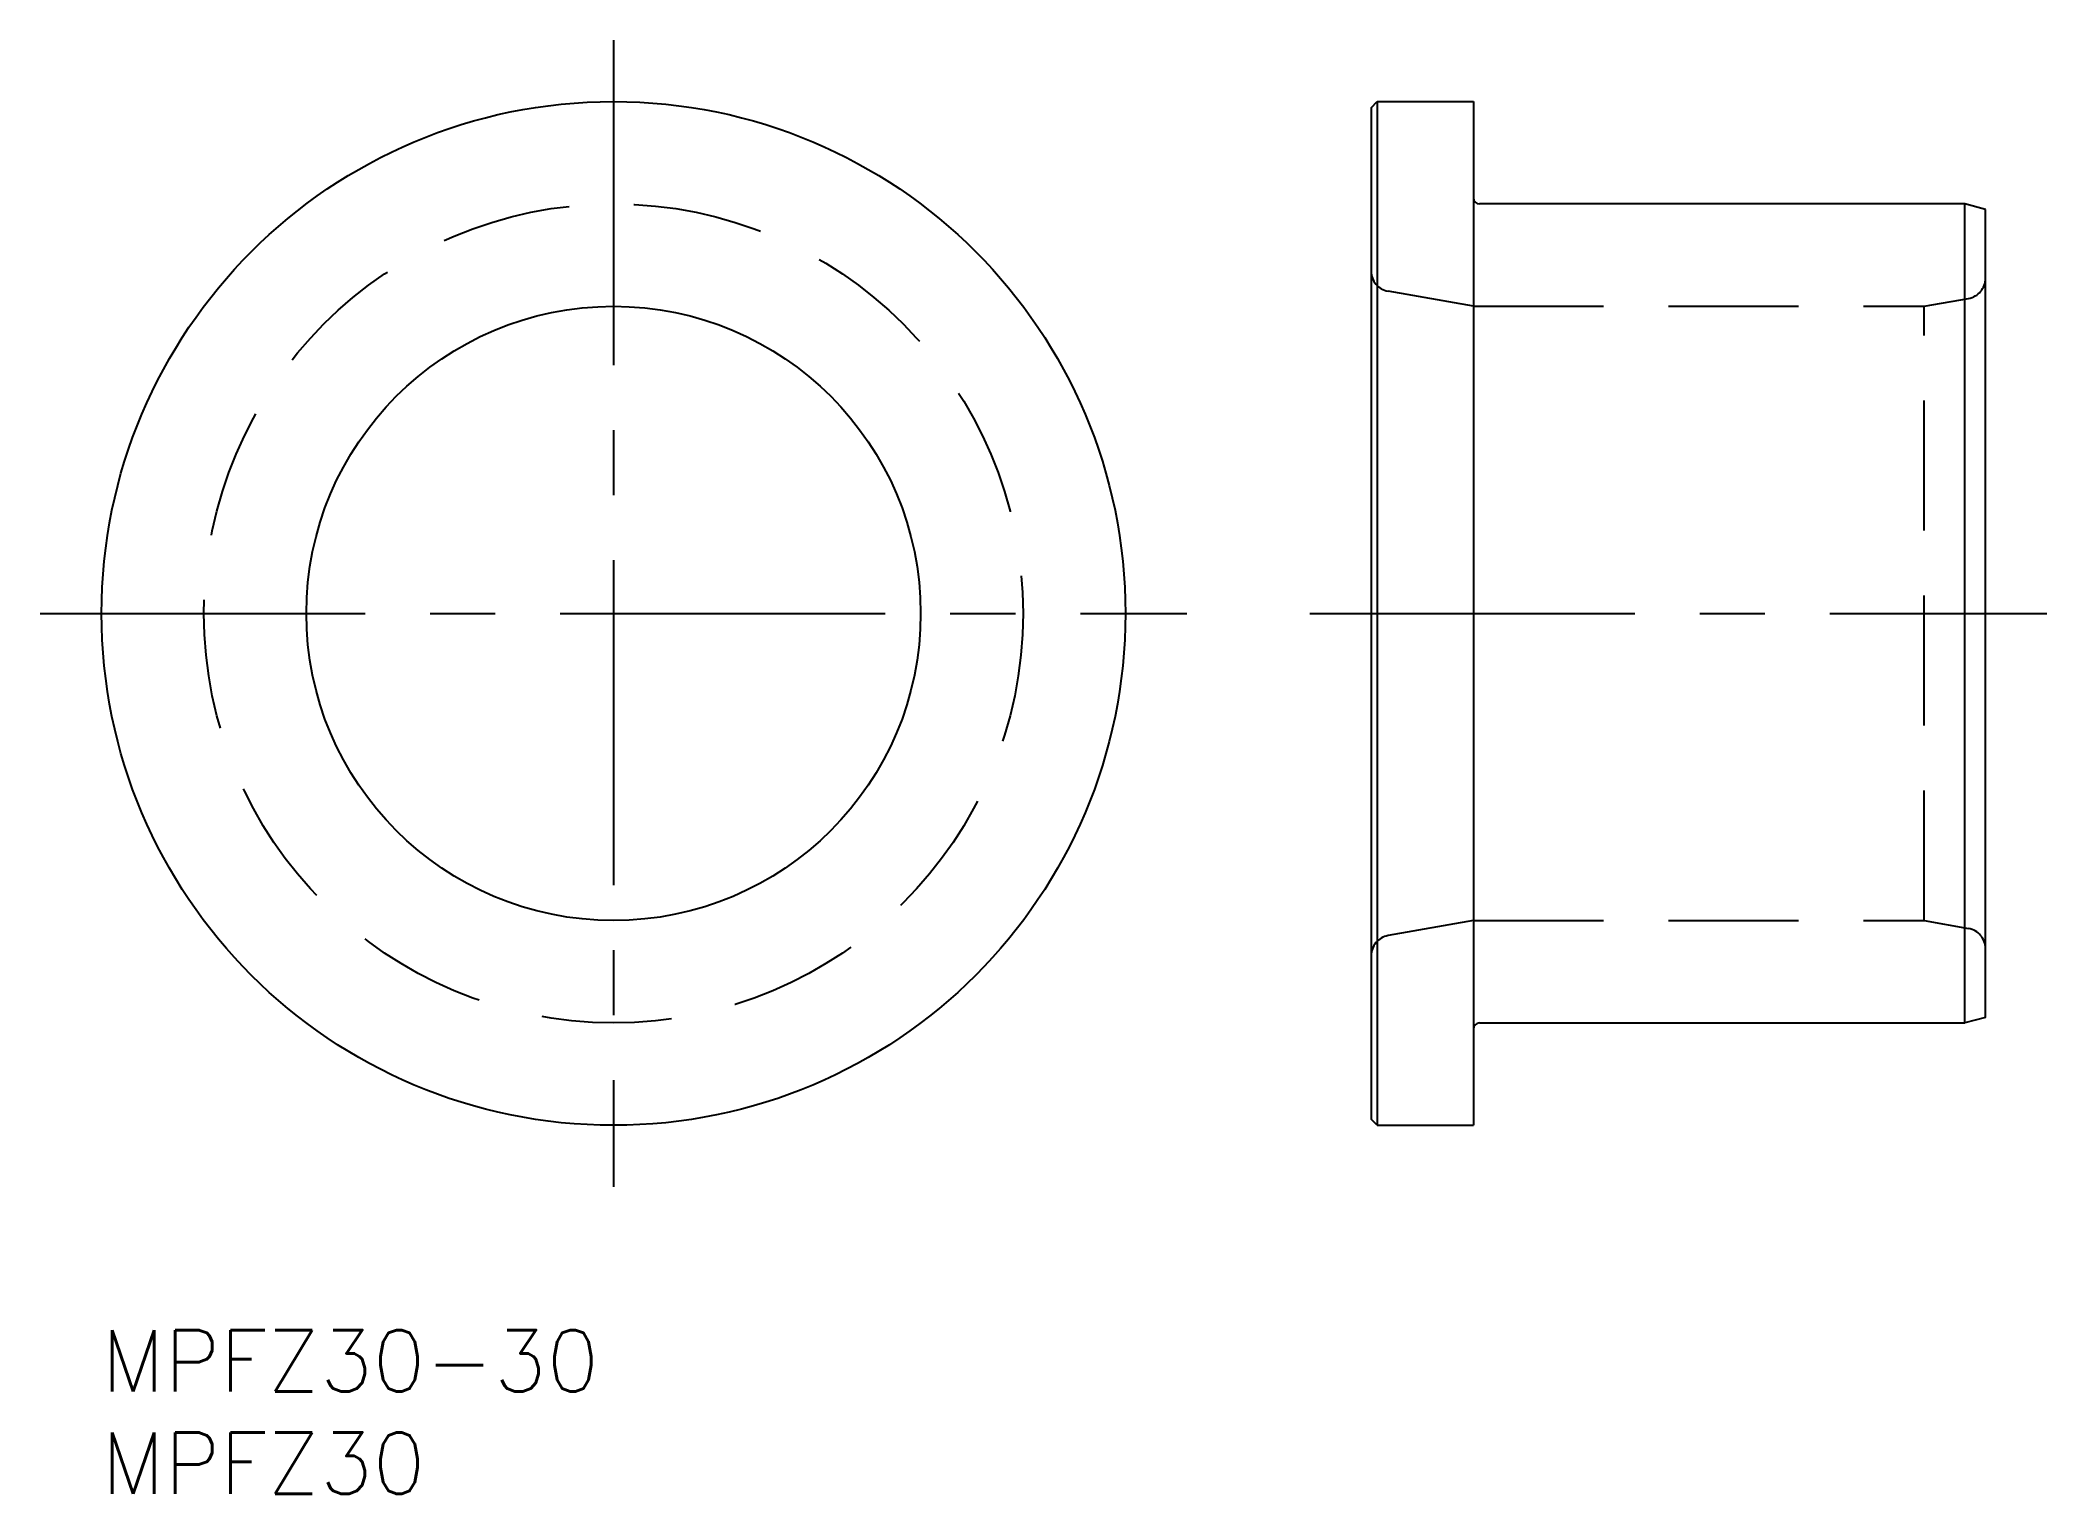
# Model space of a CAD drawing. Extents: x -3 to 95, y -8 to 63.
import ezdxf

# ---------------------------------------------------------------- set-up
doc = ezdxf.new("R2010")
doc.units = 0
doc.header["$LTSCALE"] = 0.5
doc.linetypes.add('CENTER', pattern=[50.8, 31.75, -6.35, 6.35, -6.35])
doc.linetypes.add('DASHED', pattern=[19.05, 12.7, -6.35])
doc.layers.get('0').update_dxf_attribs({"linetype": 'CONTINUOUS'})
for name, color, linetype in [('MSM_CENTER', 1, 'CENTER'), ('MSM_CONTINUOUS', 7, 'CONTINUOUS'), ('MSM_DASHED', 4, 'DASHED'), ('MSM_PART_NUMBER', 7, 'CONTINUOUS')]:
    doc.layers.add(name, color=color, linetype=linetype)
doc.styles.get("Standard").update_dxf_attribs({"font": 'txt.shx', "height": 3, "bigfont": 'bigfont.shx'})

# ---------------------------------------------------------------- blocks, each defined once
blk = doc.blocks.new('*U22')
at = {"layer": 'MSM_PART_NUMBER'}
blk.add_text('MPFZ30-30', height=3, dxfattribs=at).set_placement((0, -3))
blk = doc.blocks.new('*U23')
at = {"layer": 'MSM_PART_NUMBER'}
blk.add_text('MPFZ30', height=3, dxfattribs=at).set_placement((0, -8))

msp = doc.modelspace()

# ---------------------------------------------------------------- linework, layer by layer
at = {"layer": 'MSM_CENTER'}
for p, q in [((25, 63), (25, 7)), ((-3, 35), (53, 35)), ((59, 35), (95, 35))]:
    msp.add_line(p, q, dxfattribs=at)
at = {"layer": 'MSM_CONTINUOUS'}
for p, q in [((62, 59.7), (62.3, 60)), ((62.3, 60), (62.3, 10)), ((62.3, 60), (67, 60)), ((67, 60), (67, 10)), ((62, 59.7), (62, 10.3)), ((91, 55), (67.3, 55)), ((92, 54.732), (91, 55)), ((91, 15), (91, 55)), ((92, 15.268), (92, 54.732)), ((67.3, 15), (91, 15)), ((92, 15.268), (91, 15)), ((62.3, 10), (62, 10.3)), ((62.3, 10), (67, 10))]:
    msp.add_line(p, q, dxfattribs=at)
for radius in [25, 15]:
    msp.add_circle((25, 35), radius, dxfattribs=at)
for centre, start, end in [((67.3, 55.3), 180, 270), ((67.3, 14.7), 90, 180)]:
    msp.add_arc(centre, 0.3, start, end, dxfattribs=at)
at = {"layer": 'MSM_DASHED'}
for p, q in [((67, 50), (62.826, 50.736)), ((67, 50), (89, 50)), ((67, 50), (67, 20)), ((89, 50), (91.174, 50.383)), ((89, 20), (89, 50)), ((67, 20), (62.826, 19.264)), ((67, 20), (89, 20)), ((89, 20), (91.174, 19.617))]:
    msp.add_line(p, q, dxfattribs=at)
msp.add_circle((25, 35), 20, dxfattribs=at)
for centre, start, end in [((63, 51.721), 180, 260), ((91, 51.368), 280, 0), ((91, 18.632), 0, 80), ((63, 18.279), 100, 180)]:
    msp.add_arc(centre, 1, start, end, dxfattribs=at)

# ---------------------------------------------------------------- block references
for name in ['*U22', '*U23']:
    msp.add_blockref(name, (0, 0))

doc.saveas('drawing.dxf')
